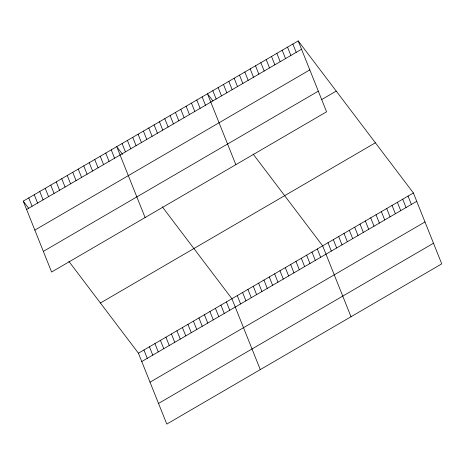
<?xml version="1.0" encoding="UTF-8"?>
<svg xmlns="http://www.w3.org/2000/svg" width="465" height="465" viewBox="0 0 465 465"><rect width="100%" height="100%" fill="white"/><g stroke="black" fill="none" stroke-linecap="round" stroke-linejoin="round"><path stroke-width="0.7" d="M298.21 40.914L326.57 111.803L51.603 272.025L23.25 201.13L298.21 40.914L413.397 192.975L441.75 263.87L166.79 424.086L138.43 353.197L68.855 261.336M26.586 209.471L301.547 49.249M34.84 230.111L309.806 69.895M43.35 251.379L318.31 91.163M321.396 99.731L336.224 91.094M100.423 303.011L375.383 142.796M138.43 353.197L413.397 192.975M141.767 361.532L416.727 201.316M150.026 382.178L424.987 221.956M158.53 403.446L433.49 243.23M212.906 100.952L207.471 93.785L235.831 164.68M253.076 153.991L322.658 245.846L351.011 316.741M122.586 154.374L116.738 146.655L145.092 217.55M162.337 206.861L231.919 298.722L260.278 369.617M23.25 201.13L28.679 208.297M408.055 196.085L411.391 204.426M402.719 199.194L406.055 207.535M397.383 202.304L400.72 210.645M392.047 205.42L395.378 213.755M386.706 208.529L390.042 216.864M381.37 211.639L384.706 219.974M376.034 214.749L379.364 223.084M370.692 217.858L374.029 226.193M365.356 220.968L368.693 229.309M292.874 44.024L296.211 52.359M360.02 224.078L363.357 232.419M287.539 47.134L290.869 55.469M354.685 227.187L358.015 235.528M282.197 50.243L285.533 58.578M349.343 230.297L352.679 238.638M276.861 53.353L280.197 61.688M344.007 233.407L347.343 241.748M271.525 56.463L274.862 64.804M338.671 236.516L342.007 244.857M266.189 59.572L269.52 67.913M333.329 239.626L336.666 247.967M260.848 62.682L264.184 71.023M327.994 242.736L331.33 251.077M255.512 65.792L258.848 74.133M250.176 68.901L253.512 77.242M317.322 248.961L320.652 257.296M244.834 72.011L248.171 80.352M311.98 252.071L315.317 260.406M239.498 75.121L242.835 83.462M306.644 255.18L309.981 263.516M234.162 78.23L237.499 86.571M301.308 258.29L304.645 266.625M228.827 81.346L232.157 89.681M295.973 261.4L299.303 269.735M223.485 84.456L226.821 92.791M290.631 264.509L293.967 272.85M218.149 87.565L221.485 95.9M285.295 267.619L288.631 275.96M212.813 90.675L216.149 99.01M279.959 270.729L283.29 279.07M274.617 273.839L277.954 282.179M202.136 96.894L205.472 105.23M269.281 276.948L272.618 285.289M196.8 100.004L200.136 108.345M263.946 280.058L267.282 288.399M191.464 103.114L194.794 111.455M258.61 283.168L261.94 291.509M186.122 106.223L189.458 114.564M253.268 286.277L256.604 294.618M180.786 109.333L184.123 117.674M247.932 289.387L251.269 297.728M175.45 112.443L178.787 120.784M242.596 292.502L245.933 300.838M170.114 115.553L173.445 123.893M237.255 295.612L240.591 303.947M164.773 118.662L168.109 127.003M159.437 121.772L162.773 130.113M226.42 301.925L229.756 310.265M154.101 124.887L157.437 133.222M220.922 305.127L224.258 313.468M148.759 127.997L152.096 136.332M215.423 308.336L218.759 316.671M143.423 131.107L146.76 139.442M209.924 311.538L213.261 319.874M138.088 134.216L141.424 142.552M204.426 314.741L207.756 323.082M132.752 137.326L136.082 145.661M198.927 317.944L202.258 326.285M127.41 140.436L130.746 148.777M193.423 321.152L196.759 329.487M122.074 143.546L125.41 151.886M187.924 324.355L191.26 332.696M182.425 327.558L185.762 335.899M111.24 149.858L114.57 158.199M176.927 330.766L180.263 339.101M105.741 153.066L109.072 161.402M171.428 333.969L174.764 342.304M100.237 156.269L103.573 164.61M165.929 337.172L169.266 345.512M94.738 159.472L98.074 167.813M160.431 340.374L163.767 348.715M89.239 162.674L92.576 171.015M154.932 343.583L158.269 351.918M83.741 165.883L87.077 174.218M149.434 346.785L152.764 355.126M78.242 169.086L81.578 177.427M143.935 349.988L147.266 358.329M72.743 172.288L76.08 180.629M67.245 175.497L70.581 183.832M61.746 178.7L65.083 187.04M56.248 181.902L59.578 190.243M50.749 185.105L54.08 193.446M45.245 188.313L48.581 196.649M39.746 191.516L43.082 199.857M34.247 194.719L37.584 203.06M28.749 197.927L32.085 206.262"/></g></svg>
